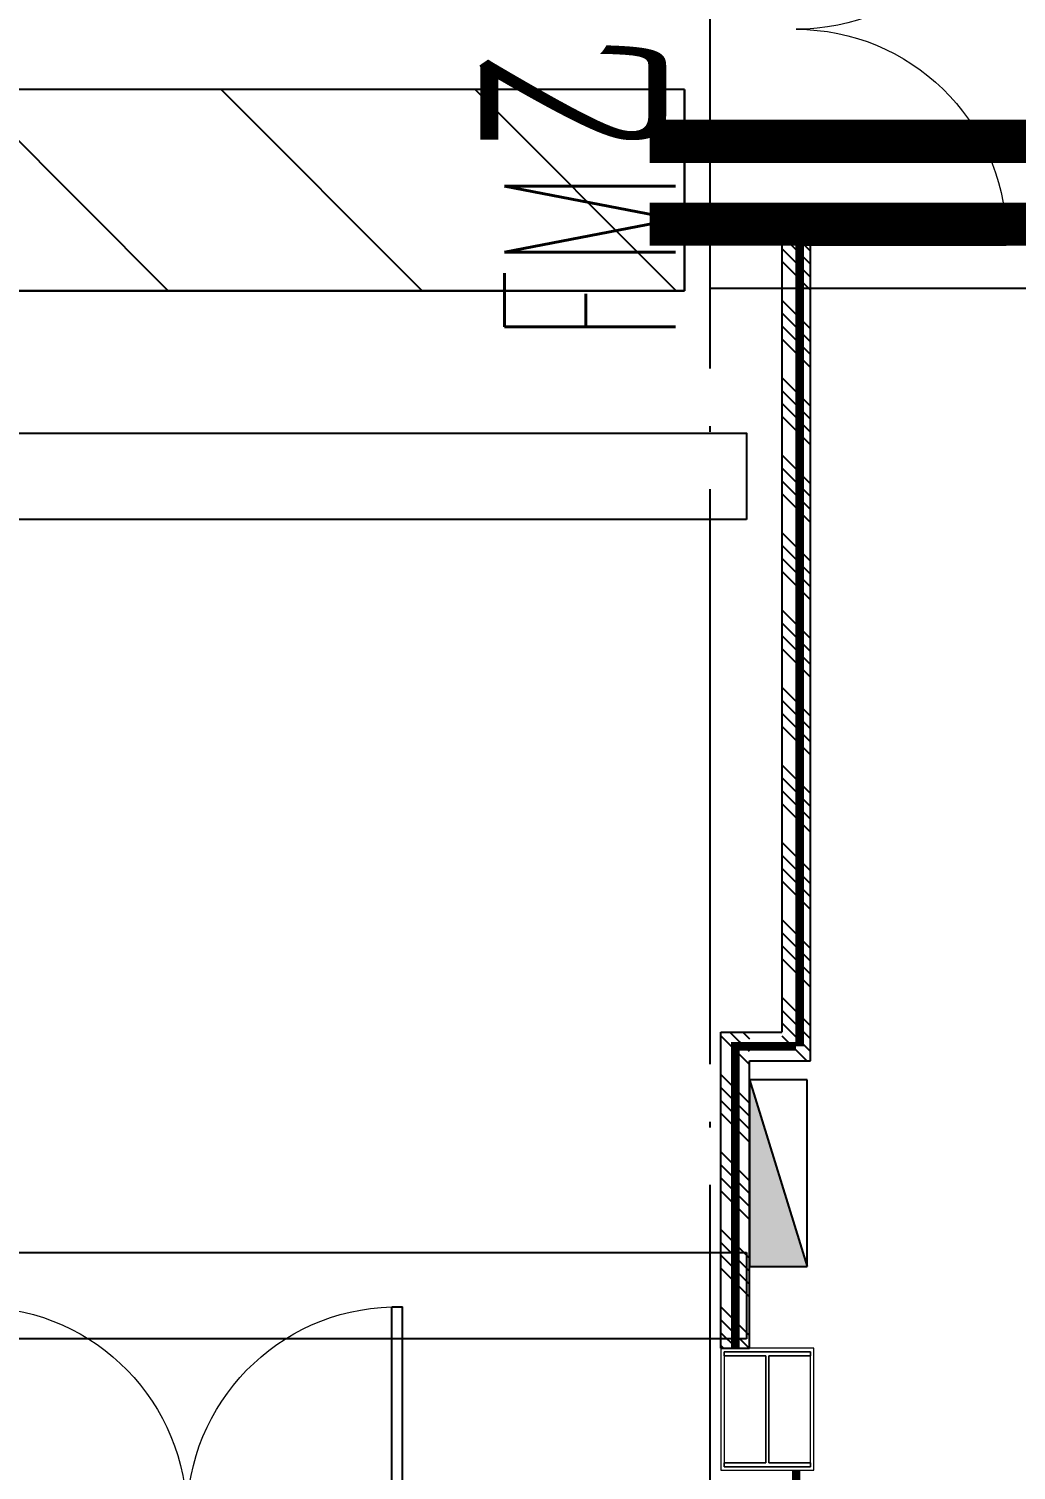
# Model space of a CAD drawing. Extents: x 758840 to 1108724, y -102573 to 143521.
# Drawn here: x 898963 to 902399, y 64126 to 69139 of the extents above; entities that cross this region are included whole.
import ezdxf
from ezdxf.xclip import XClip

# ---------------------------------------------------------------- set-up
doc = ezdxf.new("R2010")
doc.units = 0
doc.header["$LTSCALE"] = 1000
doc.header["$MEASUREMENT"] = 0
for name, pattern in [('CENTER', [2, 1.25, -0.25, 0.25, -0.25]), ('CONTINOUS', [0]), ('DASH', [0.35, 0.25, -0.1]), ('DOTE', [2.42, 2, -0.2, 0.02, -0.2])]:
    doc.linetypes.add(name, pattern=pattern)
for name, color, linetype in [('02电气-设备基础', 252, 'Continuous'), ('DOOR_FIRE', 4, 'Continuous'), ('DOTE', 8, 'DOTE'), ('EQUIP_消火栓', 7, 'Continuous'), ('WALL-MOVE', 6, 'Continuous'), ('WINDOW', 3, 'Continuous'), ('WINDOW_TEXT', 7, 'Continuous'), ('内分隔填充', 193, 'Continuous'), ('内分隔墙体', 30, 'Continuous'), ('电缆沟', 2, 'Continuous'), ('空调预留孔', 163, 'Continuous'), ('钢盖板', 6, 'Continuous')]:
    doc.layers.add(name, color=color, linetype=linetype)
doc.layers.add('钢柱', color=51, linetype='Continuous', lineweight=13)
doc.styles.add('_TCH_WINDOW', font='SIMPLEX.shx', dxfattribs={"width": 0.8, "height": 3.5, "bigfont": 'GBCBIG.shx'})

# ---------------------------------------------------------------- blocks, each defined once
blk = doc.blocks.new('r324')
at = {"layer": '钢柱', "color": 3}
for p, q in [((138108.5, -413997), (138432.5, -413997)), ((138108.5, -414421), (138108.5, -413997)), ((138120.5, -414009), (138420.5, -414009)), ((138120.5, -414409), (138120.5, -414009)), ((138420.5, -414009), (138420.5, -414409)), ((138432.5, -413997), (138432.5, -414421)), ((138432.5, -414421), (138108.5, -414421)), ((138420.5, -414409), (138120.5, -414409))]:
    blk.add_line(p, q, dxfattribs=at)
at = {"layer": '钢柱'}
blk.add_lwpolyline([(138275.5, -414023), (138420.5, -414023), (138420.5, -414009), (138120.5, -414009), (138120.5, -414023), (138265.5, -414023), (138265.5, -414395), (138120.5, -414395), (138120.5, -414409), (138420.5, -414409), (138420.5, -414395), (138275.5, -414395), (138275.5, -414023)], dxfattribs=at)
blk = doc.blocks.new('包柱')
at = {"linetype": 'CONTINOUS'}
blk.add_blockref('r324', (745290.1, 432093.7), dxfattribs=at)
blk = doc.blocks.new('$DorLib2D$00000002')
for p, q in [((-0.5, 0), (-0.5, 0.4875)), ((-0.475, 0.4875), (-0.5, 0.4875)), ((-0.475, 0), (-0.475, 0.4875)), ((0.475, 0), (0.475, 0.4875)), ((0.475, 0.4875), (0.5, 0.4875)), ((0.5, 0), (0.5, 0.4875)), ((-0.5, 0), (-0.475, 0)), ((0.5, 0), (0.475, 0))]:
    blk.add_line(p, q)
at = {"lineweight": 13}
for centre, start, end in [((-0.4875, 0), 0, 88.5307), ((0.4875, 0), 91.4693, 180)]:
    blk.add_arc(centre, 0.4875, start, end, dxfattribs=at)
blk = doc.blocks.new('$TwtSys$00000434')
for p, q in [((-0.5, 0.5), (-0.5, -0.5)), ((-0.5, -0.5), (0.5, 0.5)), ((0.5, 0.5), (-0.5, 0.5)), ((0.5, -0.5), (0.5, 0.5)), ((-0.5, -0.5), (0.5, -0.5))]:
    blk.add_line(p, q)
blk.add_solid([(0.5, -0.5), (0.5, 0.5), (-0.5, -0.5)])
blk = doc.blocks.new('消火栓-半栋')
at = {"layer": 'EQUIP_消火栓', "linetype": 'CENTER', "xscale": 650, "yscale": 200, "zscale": 650, "rotation": 270.0000000000134}
blk.add_blockref('$TwtSys$00000434', (112438, 21421.3), dxfattribs=at)
blk = doc.blocks.new('A$C675A25EF')
at = {"layer": '钢盖板'}
h = blk.add_hatch(dxfattribs=at)
h.set_pattern_fill('ANSI31', color=8, scale=5000, style=0)
h.set_pattern_definition([(45, (-316780.8, -189325), (-441.94174, 441.94174), [])])
h.paths.add_polyline_path([(56721.3, -23142), (62139.3, -23142), (62139.3, -23542), (56721.3, -23542)], flags=16)
h.paths.add_polyline_path([(62839.3, -23142), (171003.3, -23142), (171003.3, -23542), (62839.3, -23542)], flags=16)
h.paths.add_polyline_path([(171703.3, -23142), (177121.3, -23142), (177121.3, -23542), (171703.3, -23542)], flags=16)
h.paths.add_polyline_path([(177121.3, -47841.9), (177821.3, -47841.9), (177821.3, -24642), (178221.3, -24242), (211693.3, -24242), (211693.3, -25341.9), (211993.3, -25341.9), (211993.3, -24242), (216517.3, -24242), (216517.3, -25341.9), (216817.3, -25341.9), (216817.3, -24242), (216811.3, -24242), (216811.3, -23542), (177821.3, -23542), (177821.3, -23142), (216817.3, -23142), (216817.3, -21342.1), (216517.3, -21342.1), (216517.3, -22442), (211993.3, -22442), (211993.3, -21342.1), (211693.3, -21342.1), (211693.3, -22442), (192141.8, -22442), (192141.8, -21542), (194493.8, -21542), (194493.8, -20942), (184491.8, -20942), (184491.8, -21542), (185341.8, -21542), (185341.8, -22442), (169651.3, -22442), (169651.3, -21542), (171703.3, -21542), (171703.3, -20939.3), (161803.3, -20939.3), (161803.3, -21542), (162851.3, -21542), (162851.3, -22442), (143449.3, -22442), (143449.3, -21342.1), (143149.3, -21342.1), (143149.3, -22442), (138625.3, -22442), (138625.3, -21342.1), (138325.3, -21342.1), (138325.3, -22442), (95517.3, -22442), (95517.3, -21342.1), (95217.3, -21342.1), (95217.3, -22442), (90693.3, -22442), (90693.3, -21342.1), (90393.3, -21342.1), (90393.3, -22442), (70991.3, -22442), (70991.3, -21542), (72039.3, -21542), (72039.3, -20942), (62141.3, -20942), (62141.3, -21542), (64191.3, -21542), (64191.3, -22442), (48500.8, -22442), (48500.8, -21542), (49350.8, -21542), (49350.8, -20942), (39350.8, -20942), (39350.8, -21542), (41700.8, -21542), (41700.8, -22442), (22149.3, -22442), (22149.3, -21342.1), (21849.3, -21342.1), (21849.3, -22442), (17325.3, -22442), (17325.3, -21342.1), (17025.3, -21342.1), (17025.3, -22442), (17031.3, -22442), (17031.3, -23142), (56021.3, -23142), (56021.3, -23542), (17025.3, -23542), (17025.3, -25341.9), (17325.3, -25341.9), (17325.3, -24242), (21849.3, -24242), (21849.3, -25341.9), (22149.3, -25341.9), (22149.3, -24242), (55620.6, -24241.3), (56021.3, -24642), (56021.2, -47872.1), (56721.2, -47875.8), (56720.6, -24642.7), (57121.3, -24242), (64191.3, -24242), (64191.3, -25142), (62141.3, -25142), (62141.3, -25742), (72041.3, -25742), (72041.3, -25142), (70991.3, -25142), (70991.3, -24242), (90393.3, -24242), (90393.3, -25341.9), (90693.3, -25341.9), (90693.3, -24242), (95217.3, -24242), (95217.3, -25341.9), (95517.3, -25341.9), (95517.3, -24242), (138325.3, -24242), (138325.3, -25341.9), (138625.3, -25341.9), (138625.3, -24242), (143149.3, -24242), (143149.3, -25341.9), (143449.3, -25341.9), (143449.3, -24242), (162851.3, -24242), (162851.3, -25142), (161803.3, -25142), (161803.3, -25742), (171703.3, -25742), (171703.3, -25142), (169651.3, -25142), (169651.3, -24242), (176720.6, -24241.3), (177121.3, -24642)])
h.paths.add_polyline_path([(111433.3, -23142), (122409.3, -23142), (122409.3, -22442), (111433.3, -22442)], flags=16)
h.paths.add_polyline_path([(111433.3, -24242), (122409.3, -24242), (122409.3, -23542), (111433.3, -23542)], flags=16)
at = {"layer": '钢盖板', "color": 8}
blk.add_lwpolyline([(48500.8, -22442), (90391.3, -22442), (90391.3, -21342.1), (90691.3, -21342.1), (90691.3, -22442), (95211.3, -22442), (95211.3, -21342.1), (95511.3, -21342.1), (95511.3, -22442), (111433.3, -22442), (111433.3, -23142), (62841.3, -23142)], dxfattribs=at)
at = {"layer": '钢盖板', "color": 8, "const_width": 150}
for points in [[(111311.3, -22673.7), (122540.1, -22673.7)], [(111311.3, -22962.2), (122540.1, -22962.2)]]:
    blk.add_lwpolyline(points, dxfattribs=at)
blk = doc.blocks.new('dlg')
at = {"layer": '电缆沟'}
for p, q in [((705698.2, 163414.9), (657106.2, 163414.9)), ((705698.2, 163414.9), (705698.2, 162714.9)), ((705698.2, 162714.9), (689781.2, 162714.9))]:
    blk.add_line(p, q, dxfattribs=at)
at = {"layer": '电缆沟', "const_width": 150}
for points in [[(705576.1, 163235), (716804.9, 163235)], [(705576.1, 162946.5), (716804.9, 162946.5)]]:
    blk.add_lwpolyline(points, dxfattribs=at)

msp = doc.modelspace()

# ---------------------------------------------------------------- hatches: boundary and pattern name
at = {"layer": '内分隔填充'}
h = msp.add_hatch(dxfattribs=at)
h.set_pattern_fill('ANSI34', color=256, scale=20, angle=90)
h.set_pattern_definition([(135, (17960.44, 55902.85), (-134.70384, -134.70384), []), (135, (17960.44, 55947.75), (-134.70384, -134.70384), []), (135, (17960.44, 55992.65), (-134.70384, -134.70384), []), (135, (17960.44, 56037.56), (-134.70384, -134.70384), [])])
h.paths.add_polyline_path([(901583.02, 68387.64), (901683.02, 68387.64), (901683.02, 65549.52), (901583.02, 65549.52)])
h.paths.add_polyline_path([(901683.02, 72675.52), (901583.02, 72675.52), (901583.02, 69887.64), (901683.02, 69887.64)])
h = msp.add_hatch(dxfattribs=at)
h.set_pattern_fill('ANSI34', color=256, scale=20, angle=90)
h.set_pattern_definition([(135, (17748.44, 55902.85), (-134.70384, -134.70384), []), (135, (17748.44, 55947.75), (-134.70384, -134.70384), []), (135, (17748.44, 55992.65), (-134.70384, -134.70384), []), (135, (17748.44, 56037.56), (-134.70384, -134.70384), [])])
h.paths.add_polyline_path([(901471.02, 65649.52), (901371.02, 65649.52), (901371.02, 64549.52), (901471.02, 64549.52)])

# ---------------------------------------------------------------- linework, layer by layer
at = {"layer": '02电气-设备基础'}
for points in [[(901460.28, 67432.51), (866802.28, 67432.51), (866802.28, 67732.51), (901460.28, 67732.51)], [(901460.28, 64582.52), (847360.28, 64582.52), (847360.28, 64882.52), (901460.28, 64882.52)]]:
    msp.add_lwpolyline(points, close=True, dxfattribs=at)
at = {"layer": 'DOTE'}
for p, q in [((901333.02, 103837.52), (901333.02, 34437.52)), ((901333.02, 68237.52), (912533.02, 68237.52))]:
    msp.add_line(p, q, dxfattribs=at)
at = {"layer": 'WALL-MOVE'}
for p, q in [((901683.02, 68387.52), (901583.02, 68387.52)), ((901583.02, 68387.52), (901583.02, 65649.52)), ((901683.02, 65549.52), (901683.02, 68387.52)), ((901371.02, 65649.52), (901583.02, 65649.52)), ((901371.02, 64549.52), (901371.02, 65649.52)), ((901471.02, 65549.52), (901683.02, 65549.52)), ((901471.02, 64549.52), (901471.02, 65549.52)), ((901371.02, 64549.52), (901471.02, 64549.52))]:
    msp.add_line(p, q, dxfattribs=at)
at = {"layer": '内分隔墙体', "linetype": 'DASH', "const_width": 30}
for points in [[(901645.02, 65599.52), (901645.02, 68387.64)], [(901633.02, 65599.52), (901421.02, 65599.52), (901421.02, 64549.52)], [(901633.02, 63712.54), (901633.02, 64125.52)]]:
    msp.add_lwpolyline(points, dxfattribs=at)
at = {"layer": '钢柱'}
msp.add_lwpolyline([(901538.02, 64523.52), (901683.02, 64523.52), (901683.02, 64537.52), (901383.02, 64537.52), (901383.02, 64523.52), (901528.02, 64523.52), (901528.02, 64151.52), (901383.02, 64151.52), (901383.02, 64137.52), (901683.02, 64137.52), (901683.02, 64151.52), (901538.02, 64151.52), (901538.02, 64523.52)], dxfattribs=at)
at = {"layer": '钢盖板', "color": 8}
msp.add_lwpolyline([(806843.02, 68927.64), (806843.02, 67127.75), (807143.02, 67127.75), (807143.02, 68227.64), (811663.02, 68227.64), (811663.02, 67127.75), (811963.02, 67127.75), (811963.02, 68227.64), (880203.02, 68227.64), (880203.02, 67127.75), (880503.02, 67127.75), (880503.02, 68227.64), (885023.02, 68227.64), (885023.02, 67127.75), (885323.02, 67127.75), (885323.02, 68227.64), (901245.02, 68227.64), (901245.02, 68927.64), (852653.02, 68927.64), (852653.02, 69327.64), (901245.02, 69327.64)], dxfattribs=at)
at = {"layer": '钢盖板', "color": 8, "const_width": 150}
for points in [[(901122.96, 68747.78), (912351.79, 68747.78)], [(901122.96, 68459.28), (912351.79, 68459.28)]]:
    msp.add_lwpolyline(points, dxfattribs=at)

# ---------------------------------------------------------------- block references
msp.add_blockref('消火栓-半栋', (789133.02, 43737.52))
at = {"layer": 'DOOR_FIRE', "xscale": 1500, "yscale": -1500, "zscale": 150, "rotation": 180}
msp.add_blockref('$DorLib2D$00000002', (899513.26, 63962.54), dxfattribs=at)
at = {"layer": 'WINDOW', "xscale": -1500, "yscale": 1500, "zscale": -1500, "rotation": 270}
msp.add_blockref('$DorLib2D$00000002', (901633.02, 69137.52), dxfattribs=at)
at = {"layer": '电缆沟', "color": 250}
ref = msp.add_blockref('dlg', (195546.85, -94487.22), dxfattribs=at)
XClip(ref).set_block_clipping_path([(593286.1732931416, 142691.8646106179), (716986.1733082433, 211143.5433225089)])
at = {"layer": '空调预留孔', "xscale": -1, "rotation": 180}
msp.add_blockref('包柱', (17972.44, 82222.19), dxfattribs=at)
at = {"layer": '钢盖板', "color": 8}
ref = msp.add_blockref('A$C675A25EF', (789811.69, 45785.61), dxfattribs=dict(at, xscale=-1, rotation=180))
XClip(ref).set_block_clipping_path([(-928.670863559, -70942.9526504109), (122721.3291515426, 2298.0898296545)])

# ---------------------------------------------------------------- texts
at = {"layer": 'WINDOW_TEXT', "style": '_TCH_WINDOW'}
for s, height, width, p in [('乙', 675.18, 0.8, (901213.24, 68716.92)), ('FM', 595, 0.564706, (901213.24, 68044.92))]:
    msp.add_text(s, height=height, rotation=90, dxfattribs=dict(at, width=width)).set_placement(p)

doc.saveas('drawing.dxf')
